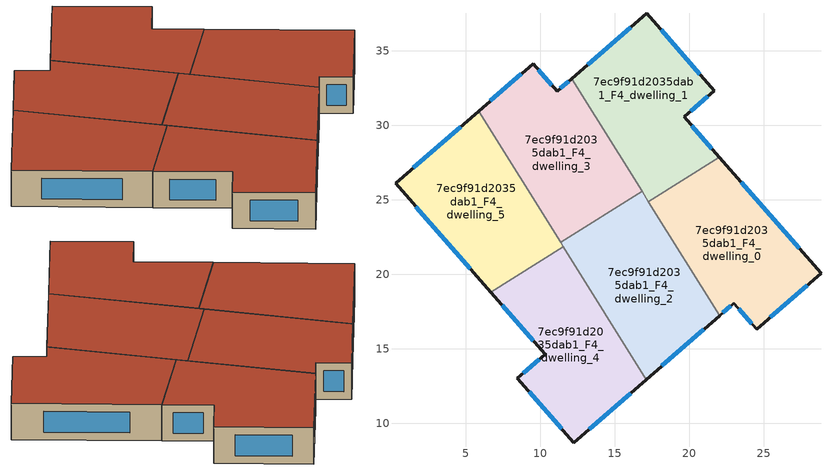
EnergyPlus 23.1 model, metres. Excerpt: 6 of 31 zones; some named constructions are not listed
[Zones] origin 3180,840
7ec9f91d2035dab1_F4_dwelling_0
 floor to 7ec9f91d2035dab1_F3_dwelling_0 (EU_floor_Construction): 22.02,27.85 28.84,20.06 24.52,16.3 22.98,18.05 22.04,17.22 17.26,24.88 z12
 wall outside (EU_wall_Construction): 22.04,17.22 22.98,18.05 24.52,16.3 28.84,20.06 22.02,27.85 z12:15
 wall to 7ec9f91d2035dab1_F4_dwelling_1 (EU_wall_Construction): 22.02,27.85 17.26,24.88 z12:15
 wall to 7ec9f91d2035dab1_F4_dwelling_2 (EU_wall_Construction): 17.26,24.88 22.04,17.22 z12:15
 window (EU_Window_Construction): 22.24,17.4 22.78,17.87 / 27.38,21.73 23.48,26.18 / 25.44,17.1 27.92,19.25 / 23.31,17.67 24.19,16.67 z12.64:14.36
 roof outside (EU_roof_Construction): 28.84,20.06 22.02,27.85 17.26,24.88 22.04,17.22 22.98,18.05 24.52,16.3 z15
7ec9f91d2035dab1_F4_dwelling_1
 floor to 7ec9f91d2035dab1_F3_dwelling_1 (EU_floor_Construction): 17.14,37.5 21.68,32.32 19.65,30.55 22.02,27.85 17.26,24.88 12.11,33.12 z12
 wall outside (EU_wall_Construction): 22.02,27.85 19.65,30.55 21.68,32.32 17.14,37.5 12.11,33.12 z12:15
 wall to 7ec9f91d2035dab1_F4_dwelling_3 (EU_wall_Construction): 12.11,33.12 16.84,25.55 z12:15
 wall to 7ec9f91d2035dab1_F4_dwelling_2 (EU_wall_Construction): 16.84,25.55 17.26,24.88 z12:15
 window (EU_Window_Construction): 16.06,36.56 13.19,34.06 / 20.71,33.43 18.11,36.39 / 20.09,30.93 21.25,31.94 / 21.51,28.43 20.16,29.97 z12.64:14.36
 roof outside (EU_roof_Construction): 22.02,27.85 19.65,30.55 21.68,32.32 17.14,37.5 12.11,33.12 17.26,24.88 z15
7ec9f91d2035dab1_F4_dwelling_2
 floor to 7ec9f91d2035dab1_F3_dwelling_2 (EU_floor_Construction): 16.84,25.55 22.04,17.22 17.11,12.93 11.37,22.13 z12
 wall outside (EU_wall_Construction): 17.11,12.93 22.04,17.22 z12:15
 wall to 7ec9f91d2035dab1_F4_dwelling_3 (EU_wall_Construction): 16.84,25.55 11.37,22.13 z12:15
 wall to 7ec9f91d2035dab1_F4_dwelling_4 (EU_wall_Construction): 11.56,21.83 17.11,12.93 z12:15
 wall to 7ec9f91d2035dab1_F4_dwelling_5 (EU_wall_Construction): 11.37,22.13 11.56,21.83 z12:15
 window (EU_Window_Construction): 18.17,13.85 20.98,16.31 z12.64:14.36
 roof outside (EU_roof_Construction): 22.04,17.22 16.84,25.55 11.37,22.13 17.11,12.93 z15
7ec9f91d2035dab1_F4_dwelling_3
 floor to 7ec9f91d2035dab1_F3_dwelling_3 (EU_floor_Construction): 12.11,33.12 16.84,25.55 11.37,22.13 5.87,30.94 9.52,34.12 11.14,32.28 z12
 wall outside (EU_wall_Construction): 12.11,33.12 11.14,32.28 9.52,34.12 5.87,30.94 z12:15
 wall to 7ec9f91d2035dab1_F4_dwelling_5 (EU_wall_Construction): 5.87,30.94 11.37,22.13 z12:15
 window (EU_Window_Construction): 8.74,33.44 6.65,31.62 / 10.79,32.67 9.87,33.72 / 11.9,32.94 11.35,32.46 z12.64:14.36
 roof outside (EU_roof_Construction): 16.84,25.55 12.11,33.12 11.14,32.28 9.52,34.12 5.87,30.94 11.37,22.13 z15
7ec9f91d2035dab1_F4_dwelling_4
 floor to 7ec9f91d2035dab1_F3_dwelling_4 (EU_floor_Construction): 11.56,21.83 17.11,12.93 12.25,8.7 8.46,13.02 10.33,14.64 6.7,18.79 z12
 wall outside (EU_wall_Construction): 6.7,18.79 10.33,14.64 8.46,13.02 12.25,8.7 17.11,12.93 z12:15
 wall to 7ec9f91d2035dab1_F4_dwelling_5 (EU_wall_Construction): 11.56,21.83 6.7,18.79 z12:15
 window (EU_Window_Construction): 13.29,9.61 16.07,12.03 / 9.27,12.1 11.44,9.62 / 9.93,14.3 8.86,13.37 / 7.47,17.9 9.55,15.53 z12.64:14.36
 roof outside (EU_roof_Construction): 17.11,12.93 11.56,21.83 6.7,18.79 10.33,14.64 8.46,13.02 12.25,8.7 z15
7ec9f91d2035dab1_F4_dwelling_5
 floor to 7ec9f91d2035dab1_F3_dwelling_5 (EU_floor_Construction): 5.87,30.94 11.56,21.83 6.7,18.79 0.3,26.09 z12
 wall outside (EU_wall_Construction): 5.87,30.94 0.3,26.09 6.7,18.79 z12:15
 window (EU_Window_Construction): 1.67,24.53 5.33,20.36 / 4.68,29.9 1.49,27.13 z12.64:14.36
 roof outside (EU_roof_Construction): 11.56,21.83 5.87,30.94 0.3,26.09 6.7,18.79 z15
[HVACTEMPLATE:THERMOSTAT] Constant Heating Setpoint=20; Constant Cooling Setpoint=50
EU_HeatOnly_7ec9f91d2035dab1_F1_dwelling_0; EU_HeatOnly_7ec9f91d2035dab1_F1_dwelling_1; EU_HeatOnly_7ec9f91d2035dab1_F1_dwelling_2; EU_HeatOnly_7ec9f91d2035dab1_F1_dwelling_3; EU_HeatOnly_7ec9f91d2035dab1_F1_dwelling_4; EU_HeatOnly_7ec9f91d2035dab1_F1_dwelling_5; EU_HeatOnly_7ec9f91d2035dab1_F2_dwelling_0; EU_HeatOnly_7ec9f91d2035dab1_F2_dwelling_1; EU_HeatOnly_7ec9f91d2035dab1_F2_dwelling_2; EU_HeatOnly_7ec9f91d2035dab1_F2_dwelling_3; EU_HeatOnly_7ec9f91d2035dab1_F2_dwelling_4; EU_HeatOnly_7ec9f91d2035dab1_F2_dwelling_5; EU_HeatOnly_7ec9f91d2035dab1_F3_dwelling_0; EU_HeatOnly_7ec9f91d2035dab1_F3_dwelling_1; EU_HeatOnly_7ec9f91d2035dab1_F3_dwelling_2; EU_HeatOnly_7ec9f91d2035dab1_F3_dwelling_3; EU_HeatOnly_7ec9f91d2035dab1_F3_dwelling_4; EU_HeatOnly_7ec9f91d2035dab1_F3_dwelling_5; EU_HeatOnly_7ec9f91d2035dab1_F4_dwelling_0; EU_HeatOnly_7ec9f91d2035dab1_F4_dwelling_1; EU_HeatOnly_7ec9f91d2035dab1_F4_dwelling_2; EU_HeatOnly_7ec9f91d2035dab1_F4_dwelling_3; EU_HeatOnly_7ec9f91d2035dab1_F4_dwelling_4; EU_HeatOnly_7ec9f91d2035dab1_F4_dwelling_5
